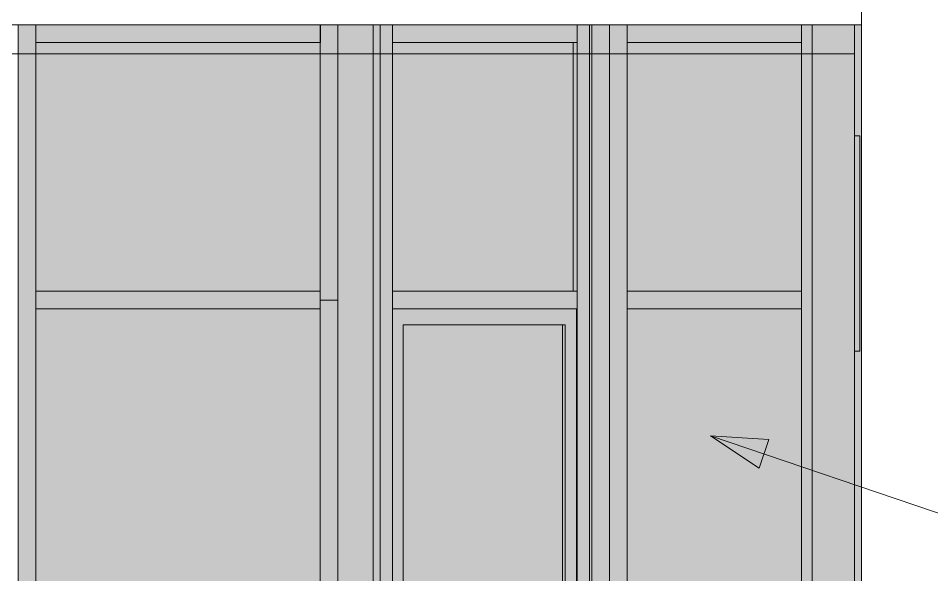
# Model space of a CAD drawing. Header units: inches. Extents: x -1460 to -268, y -77 to 274.
# Drawn here: x -1133.8 to -1004.3, y 42.1 to 120.9 of the extents above; entities that cross this region are included whole.
import ezdxf

# ---------------------------------------------------------------- set-up
doc = ezdxf.new("R2010")
doc.units = ezdxf.units.IN
doc.header["$MEASUREMENT"] = 0
for name, color, linetype, lineweight in [('A-DOOR', 31, 'Continuous', 18), ('A-DOOR-1', 31, 'Continuous', 9), ('A-DOOR-FRAM', 31, 'Continuous', 9), ('A-DOOR-FRAM-1', 31, 'Continuous', 18), ('A-DOOR-GLAZ', 31, 'Continuous', 9), ('A-DOOR-GLAZ-1', 31, 'Continuous', 18), ('A-GENM', 5, 'Continuous', 9), ('A-GLAZ', 151, 'Continuous', 18), ('A-GLAZ-1', 151, 'Continuous', 9), ('A-GLAZ-CURT', 52, 'Continuous', 9), ('A-GLAZ-CWMG', 51, 'Continuous', 9), ('A-WALL', 113, 'Continuous', 18), ('G-ANNO-TEXT', 231, 'Continuous', 9), ('I-WALL', 2, 'Continuous', 18), ('S-COLS', 52, 'Continuous', 9)]:
    doc.layers.add(name, color=color, linetype=linetype, lineweight=lineweight)

# ---------------------------------------------------------------- blocks, each defined once
blk = doc.blocks.new('Fixed with Trim - 50 X 26-763996-Elevation - North')
at = {"layer": 'A-GLAZ'}
blk.add_hatch(color=256, dxfattribs=at).paths.add_polyline_path([(-1015.24, 73.75), (-1014.49, 73.75), (-1014.49, 104.25), (-1015.24, 104.25), (-1015.24, 82.11)], flags=0)
at = {"layer": 'A-GLAZ-1'}
for p, q in [((-1015.24, 104.25), (-1014.49, 104.25)), ((-1014.49, 104.25), (-1014.49, 73.75)), ((-1015.24, 73.75), (-1014.49, 73.75))]:
    blk.add_line(p, q, dxfattribs=at)
blk = doc.blocks.new('System Panel - Glazed-761733-Elevation - North')
at = {"layer": 'A-GLAZ-CURT'}
blk.add_hatch(color=256, dxfattribs=at).paths.add_polyline_path([(-1090.99, 2.5), (-1090.99, 79.75), (-1131.32, 79.75), (-1131.32, 2.5)], flags=0)
blk = doc.blocks.new('System Panel - Glazed-762222-Elevation - North')
at = {"layer": 'A-GLAZ-CURT'}
blk.add_hatch(color=256, dxfattribs=at).paths.add_polyline_path([(-1090.99, 82.25), (-1090.99, 117.5), (-1131.32, 117.5), (-1131.32, 82.25)], flags=0)
blk = doc.blocks.new('Rectangular Mullion - 2_5_ x 5_ rectangular  Alum Dark-762224-Elevation - North')
at = {"layer": 'A-GLAZ-CWMG'}
blk.add_hatch(color=256, dxfattribs=at).paths.add_polyline_path([(-1088.49, 81), (-1088.49, 120), (-1090.99, 120), (-1090.99, 81), (-1090.13, 81)], flags=0)
for p, q in [((-1090.99, 81), (-1090.99, 120)), ((-1088.49, 81), (-1088.49, 120)), ((-1088.49, 81), (-1090.99, 81))]:
    blk.add_line(p, q, dxfattribs=at)
blk = doc.blocks.new('Rectangular Mullion - 2_5_ x 5_ rectangular  Alum Dark-761731-Elevation - North')
at = {"layer": 'A-GLAZ-CWMG'}
blk.add_hatch(color=256, dxfattribs=at).paths.add_polyline_path([(-1175.4, 0), (-1175.4, 81), (-1177.9, 81), (-1177.9, 0)], flags=0)
for p, q in [((-1177.9, 81), (-1177.9, 0)), ((-1175.4, 81), (-1175.4, 0))]:
    blk.add_line(p, q, dxfattribs=at)
blk = doc.blocks.new('Rectangular Mullion - 2_5_ x 5_ rectangular  Alum Dark-744686-Elevation - North')
at = {"layer": 'A-GLAZ-CWMG'}
blk.add_hatch(color=256, dxfattribs=at).paths.add_polyline_path([(-1090.99, 79.75), (-1090.99, 82.25), (-1131.32, 82.25), (-1131.32, 79.75)], flags=0)
for p, q in [((-1131.32, 79.75), (-1131.32, 82.25)), ((-1090.99, 82.25), (-1131.32, 82.25)), ((-1090.99, 82.25), (-1090.99, 79.75)), ((-1090.99, 79.75), (-1131.32, 79.75))]:
    blk.add_line(p, q, dxfattribs=at)
blk = doc.blocks.new('Rectangular Mullion - 2_5_ x 5_ rectangular  Alum Dark-744685-Elevation - North')
at = {"layer": 'A-GLAZ-CWMG'}
blk.add_hatch(color=256, dxfattribs=at).paths.add_polyline_path([(-1218.24, 117.5), (-1177.9, 117.5), (-1177.9, 120), (-1218.24, 120)], flags=0)
for p, q in [((-1218.24, 117.5), (-1218.24, 120)), ((-1177.9, 120), (-1177.9, 117.5)), ((-1177.9, 117.5), (-1218.24, 117.5))]:
    blk.add_line(p, q, dxfattribs=at)
blk = doc.blocks.new('Rectangular Mullion - 2_5_ x 5_ rectangular Alum Dark-761740-Elevation - North')
at = {"layer": 'A-GLAZ-CWMG'}
blk.add_hatch(color=256, dxfattribs=at).paths.add_polyline_path([(-1090.99, 0), (-1088.49, 0), (-1088.49, 81), (-1090.99, 81)], flags=0)
for p, q in [((-1090.99, 81), (-1088.49, 81)), ((-1090.99, 0), (-1090.99, 81)), ((-1088.49, 0), (-1088.49, 81))]:
    blk.add_line(p, q, dxfattribs=at)
blk = doc.blocks.new('Rectangular Mullion - 2_5_ x 5_ rectangular  Alum Dark-762221-Elevation - North')
at = {"layer": 'A-GLAZ-CWMG'}
blk.add_hatch(color=256, dxfattribs=at).paths.add_polyline_path([(-1175.4, 81), (-1175.4, 120), (-1177.9, 120), (-1177.9, 81)], flags=0)
for p, q in [((-1177.9, 120), (-1177.9, 81)), ((-1175.4, 120), (-1175.4, 81))]:
    blk.add_line(p, q, dxfattribs=at)
blk = doc.blocks.new('System Panel - Glazed-761745-Elevation - North')
at = {"layer": 'A-GLAZ-CURT'}
blk.add_hatch(color=256, dxfattribs=at).paths.add_polyline_path([(-1022.74, 2.5), (-1022.74, 79.75), (-1047.49, 79.75), (-1047.49, 2.5), (-1026.86, 2.5)], flags=0)
blk = doc.blocks.new('System Panel - Glazed-762358-Elevation - North')
at = {"layer": 'A-GLAZ-CURT'}
blk.add_hatch(color=256, dxfattribs=at).paths.add_polyline_path([(-1047.49, 82.25), (-1022.74, 82.25), (-1022.74, 117.5), (-1047.49, 117.5)], flags=0)
blk = doc.blocks.new('Rectangular Mullion - 2_5_ x 5_ rectangular  Alum Dark-762279-Elevation - North')
at = {"layer": 'A-GLAZ-CWMG'}
blk.add_hatch(color=256, dxfattribs=at).paths.add_polyline_path([(-1021.59, 81), (-1021.24, 81), (-1021.24, 120), (-1022.74, 120), (-1022.74, 81)], flags=0)
blk.add_line((-1022.74, 81), (-1022.74, 120), dxfattribs=at)
blk = doc.blocks.new('Rectangular Mullion - 2_5_ x 5_ rectangular  Alum Dark-745026-Elevation - North')
at = {"layer": 'A-GLAZ-CWMG'}
blk.add_hatch(color=256, dxfattribs=at).paths.add_polyline_path([(-1047.49, 117.5), (-1022.74, 117.5), (-1022.74, 120), (-1047.49, 120)], flags=0)
for p, q in [((-1047.49, 117.5), (-1047.49, 120)), ((-1022.74, 120), (-1022.74, 117.5)), ((-1022.74, 117.5), (-1047.49, 117.5))]:
    blk.add_line(p, q, dxfattribs=at)
blk = doc.blocks.new('Rectangular Mullion - 2_5_ x 5_ rectangular  Alum Dark-761738-Elevation - North')
at = {"layer": 'A-GLAZ-CWMG'}
blk.add_hatch(color=256, dxfattribs=at).paths.add_polyline_path([(-1218.24, 0), (-1218.24, 81), (-1220.74, 81), (-1220.74, 0)], flags=0)
for p, q in [((-1220.74, 81), (-1220.74, 0)), ((-1218.24, 81), (-1218.24, 0))]:
    blk.add_line(p, q, dxfattribs=at)
blk = doc.blocks.new('Rectangular Mullion - 2_5_ x 5_ rectangular  Alum Dark-745028-Elevation - North')
at = {"layer": 'A-GLAZ-CWMG'}
blk.add_hatch(color=256, dxfattribs=at).paths.add_polyline_path([(-1022.74, 79.75), (-1022.74, 82.25), (-1047.49, 82.25), (-1047.49, 79.75), (-1026.86, 79.75)], flags=0)
for p, q in [((-1047.49, 79.75), (-1047.49, 82.25)), ((-1022.74, 82.25), (-1047.49, 82.25)), ((-1022.74, 82.25), (-1022.74, 79.75)), ((-1022.74, 79.75), (-1047.49, 79.75))]:
    blk.add_line(p, q, dxfattribs=at)
blk = doc.blocks.new('Rectangular Mullion - 2_5_ x 5_ rectangular  Alum Dark-762225-Elevation - North')
at = {"layer": 'A-GLAZ-CWMG'}
blk.add_hatch(color=256, dxfattribs=at).paths.add_polyline_path([(-1218.24, 81), (-1218.24, 120), (-1220.74, 120), (-1220.74, 81)], flags=0)
for p, q in [((-1220.74, 120), (-1220.74, 81)), ((-1218.24, 120), (-1218.24, 81))]:
    blk.add_line(p, q, dxfattribs=at)
blk = doc.blocks.new('Rectangular Mullion - 2_5_ x 5_ rectangular  Alum Dark-761744-Elevation - North')
at = {"layer": 'A-GLAZ-CWMG'}
blk.add_hatch(color=256, dxfattribs=at).paths.add_polyline_path([(-1021.59, 0), (-1021.24, 0), (-1021.24, 81), (-1022.74, 81), (-1022.74, 0)], flags=0)
blk.add_line((-1022.74, 0), (-1022.74, 81), dxfattribs=at)
blk = doc.blocks.new('Generic Models 3 - Generic Models 3-708446-Elevation - North')
at = {"layer": 'A-GENM'}
for p, q in [((-1014.24, 120), (-1014.24, 132)), ((-1014.24, 120), (-1284.61, 120)), ((-1284.61, 115.88), (-1015.24, 115.88))]:
    blk.add_line(p, q, dxfattribs=at)
blk = doc.blocks.new('M_Door-Curtain-Wall-Single-Storefront R - M_Door-Curtain-Wall-Single-Storefront R-762535-Elevation - North')
at = {"layer": 'A-DOOR'}
for points in [[(-1079.95, 30), (-1079.25, 30), (-1079.25, 39), (-1079.95, 39)], [(-1078.34, 30), (-1078.19, 30), (-1078.19, 39), (-1079.25, 39), (-1079.25, 30), (-1078.52, 30)], [(-1078.19, 30), (-1076.95, 30), (-1076.95, 39), (-1078.19, 39)]]:
    blk.add_hatch(color=256, dxfattribs=at).paths.add_polyline_path(points, flags=0)
at = {"layer": 'A-DOOR-FRAM-1'}
h = blk.add_hatch(color=256, dxfattribs=at)
h.paths.add_polyline_path([(-1080.74, 0), (-1054.67, 0), (-1054.67, 79.75), (-1080.74, 79.74), (-1080.74, 0.01)], flags=0)
h.paths.add_polyline_path([(-1056.27, 2.25), (-1079.22, 2.25), (-1079.25, 30), (-1079.95, 30), (-1079.95, 39), (-1079.22, 39), (-1079.22, 77.5), (-1056.27, 77.5), (-1056.27, 2.87)], flags=0)
blk.add_hatch(color=256, dxfattribs=at).paths.add_polyline_path([(-1056.62, 2.25), (-1056.27, 2.25), (-1056.27, 77.5), (-1056.62, 77.5), (-1056.62, 2.75)], flags=0)
at = {"layer": 'A-DOOR-GLAZ-1'}
blk.add_hatch(color=256, dxfattribs=at).paths.add_polyline_path([(-1079.22, 2.25), (-1056.62, 2.25), (-1056.62, 77.5), (-1079.22, 77.5), (-1079.22, 39), (-1076.95, 39), (-1076.95, 30), (-1079.22, 30), (-1079.22, 2.87)], flags=0)
at = {"layer": 'A-DOOR-1'}
for p, q in [((-1079.95, 39), (-1079.25, 39)), ((-1079.95, 39), (-1079.95, 30)), ((-1079.25, 39), (-1078.19, 39)), ((-1078.19, 39), (-1076.95, 39)), ((-1076.95, 39), (-1076.95, 30)), ((-1079.25, 30), (-1079.95, 30)), ((-1078.19, 30), (-1079.25, 30)), ((-1076.95, 30), (-1078.19, 30))]:
    blk.add_line(p, q, dxfattribs=at)
at = {"layer": 'A-DOOR-FRAM'}
for p, q in [((-1054.67, 0), (-1054.67, 79.75)), ((-1079.22, 77.5), (-1056.27, 77.5)), ((-1079.22, 39), (-1079.22, 77.5)), ((-1056.27, 77.5), (-1056.27, 2.25)), ((-1079.22, 2.25), (-1079.22, 30)), ((-1056.27, 2.25), (-1079.22, 2.25))]:
    blk.add_line(p, q, dxfattribs=at)
at = {"layer": 'A-DOOR-GLAZ'}
blk.add_line((-1056.62, 2.25), (-1056.62, 77.5), dxfattribs=at)
blk = doc.blocks.new('System Panel - Glazed-762536-Elevation - North')
at = {"layer": 'A-GLAZ-CURT'}
blk.add_hatch(color=256, dxfattribs=at).paths.add_polyline_path([(-1055.11, 82.25), (-1055.11, 117.5), (-1080.74, 117.5), (-1080.74, 82.25)], flags=0)
blk.add_line((-1055.11, 82.25), (-1055.11, 117.5), dxfattribs=at)
blk = doc.blocks.new('Rectangular Mullion - 2_5_ x 5_ rectangular  Alum Dark-762537-Elevation - North')
at = {"layer": 'A-GLAZ-CWMG'}
blk.add_hatch(color=256, dxfattribs=at).paths.add_polyline_path([(-1082.51, 0), (-1080.74, 0), (-1080.74, 81), (-1082.51, 81), (-1082.51, 2.87)], flags=0)
for p, q in [((-1082.51, 81), (-1082.51, 0)), ((-1080.74, 0), (-1080.74, 81))]:
    blk.add_line(p, q, dxfattribs=at)
blk = doc.blocks.new('Rectangular Mullion - 2_5_ x 5_ rectangular  Alum Dark-762538-Elevation - North')
at = {"layer": 'A-GLAZ-CWMG'}
blk.add_hatch(color=256, dxfattribs=at).paths.add_polyline_path([(-1080.74, 81), (-1080.74, 120), (-1082.51, 120), (-1082.51, 81)], flags=0)
for p, q in [((-1082.51, 120), (-1082.51, 81)), ((-1080.74, 81), (-1080.74, 120))]:
    blk.add_line(p, q, dxfattribs=at)
blk = doc.blocks.new('Rectangular Mullion - 2_5_ x 5_ rectangular  Alum Dark-762539-Elevation - North')
at = {"layer": 'A-GLAZ-CWMG'}
for points in [[(-1052.81, 81), (-1052.81, 120), (-1054.58, 120), (-1054.58, 81)], [(-1054.58, 82.25), (-1054.58, 117.5), (-1055.11, 117.5), (-1055.11, 82.25)]]:
    blk.add_hatch(color=256, dxfattribs=at).paths.add_polyline_path(points, flags=0)
for p, q in [((-1054.58, 120), (-1054.58, 81)), ((-1052.81, 81), (-1052.81, 120))]:
    blk.add_line(p, q, dxfattribs=at)
blk = doc.blocks.new('Rectangular Mullion - 2_5_ x 5_ rectangular  Alum Dark-762540-Elevation - North')
at = {"layer": 'A-GLAZ-CWMG'}
for points in [[(-1052.81, 0), (-1052.81, 81), (-1054.58, 81), (-1054.58, 0)], [(-1054.67, 0), (-1054.58, 0), (-1054.58, 79.75), (-1054.67, 79.75), (-1054.67, 2.25)]]:
    blk.add_hatch(color=256, dxfattribs=at).paths.add_polyline_path(points, flags=0)
for p, q in [((-1054.58, 81), (-1054.58, 0)), ((-1052.81, 0), (-1052.81, 81))]:
    blk.add_line(p, q, dxfattribs=at)
blk = doc.blocks.new('HSS-Round Hollow Structural Section-Column - HSS6X0_250-745754-Elevation - North')
at = {"layer": 'S-COLS'}
for points in [[(-1019.87, 0), (-1018.24, 0), (-1018.24, 120), (-1021.24, 120), (-1021.24, 0), (-1020.36, 0)], [(-1018.24, 0), (-1015.24, 0), (-1015.24, 120), (-1018.24, 120), (-1018.24, 2.87)]]:
    blk.add_hatch(color=256, dxfattribs=at).paths.add_polyline_path(points, flags=0)
for p, q in [((-1021.24, 120), (-1021.24, 0)), ((-1015.24, 0), (-1015.24, 120))]:
    blk.add_line(p, q, dxfattribs=at)
blk = doc.blocks.new('Rectangular Mullion - 2_5_ x 5_ rectangular  Alum Dark-762515-Elevation - North')
at = {"layer": 'A-GLAZ-CWMG'}
blk.add_hatch(color=256, dxfattribs=at).paths.add_polyline_path([(-1080.74, 79.75), (-1054.58, 79.75), (-1054.58, 82.25), (-1080.74, 82.25)], flags=0)
for p, q in [((-1080.74, 79.75), (-1080.74, 82.25)), ((-1054.58, 82.25), (-1080.74, 82.25)), ((-1054.58, 82.25), (-1054.58, 79.75)), ((-1080.74, 79.75), (-1054.58, 79.75))]:
    blk.add_line(p, q, dxfattribs=at)
blk = doc.blocks.new('Rectangular Mullion - 2_5_ x 5_ rectangular  Alum Dark-762523-Elevation - North')
at = {"layer": 'A-GLAZ-CWMG'}
blk.add_hatch(color=256, dxfattribs=at).paths.add_polyline_path([(-1080.74, 117.5), (-1054.58, 117.5), (-1054.58, 120), (-1080.74, 120)], flags=0)
for p, q in [((-1080.74, 117.5), (-1080.74, 120)), ((-1054.58, 120), (-1054.58, 117.5)), ((-1080.74, 117.5), (-1054.58, 117.5))]:
    blk.add_line(p, q, dxfattribs=at)
blk = doc.blocks.new('Walls 3 - Walls 1-767673-Elevation - North')
at = {"layer": 'A-WALL'}
blk.add_hatch(color=256, dxfattribs=at).paths.add_polyline_path([(-1015.24, 0), (-1014.24, 0), (-1014.24, 120), (-1015.24, 120), (-1015.24, 104.25), (-1014.49, 104.25), (-1014.49, 73.75), (-1015.24, 73.75), (-1015.24, 2.87)], flags=0)
for q in [(-1014.24, 120), (-1014.74, 0)]:
    blk.add_line((-1014.24, 0), q, dxfattribs=at)

msp = doc.modelspace()

# ---------------------------------------------------------------- hatches: boundary and pattern name
at = {"layer": 'G-ANNO-TEXT'}
msp.add_hatch(color=256, dxfattribs=at).paths.add_polyline_path([(-1035.65, 61.77), (-1028.77, 57.17), (-1027.39, 61.23)], flags=0)
at = {"layer": 'I-WALL'}
h = msp.add_hatch(color=256, dxfattribs=at)
h.paths.add_polyline_path([(-1220.74, 0), (-1220.74, 120), (-1224.43, 120), (-1224.43, 0)], flags=0)
h.paths.add_polyline_path([(-1088.49, 0), (-1083.49, 0), (-1083.49, 120), (-1088.49, 120), (-1088.49, 2.87)], flags=0)
h = msp.add_hatch(color=256, dxfattribs=at)
h.paths.add_polyline_path([(-1082.51, 0), (-1082.51, 120), (-1083.49, 120), (-1083.49, 0)], flags=0)
h.paths.add_polyline_path([(-1052.81, 0), (-1052.49, 0), (-1052.49, 120), (-1052.81, 120), (-1052.81, 2.87)], flags=0)
msp.add_hatch(color=256, dxfattribs=at).paths.add_polyline_path([(-1049.99, 0), (-1049.99, 120), (-1052.49, 120), (-1052.49, 0)], flags=0)

# ---------------------------------------------------------------- linework, layer by layer
at = {"layer": 'G-ANNO-TEXT'}
for p, q in [((-1035.65, 61.77), (-1028.77, 57.17)), ((-1027.39, 61.23), (-1035.65, 61.77)), ((-1035.65, 61.77), (-996.48, 48.46)), ((-1028.77, 57.17), (-1027.39, 61.23))]:
    msp.add_line(p, q, dxfattribs=at)
at = {"layer": 'I-WALL'}
for p, q in [((-1088.49, 120), (-1088.49, 0)), ((-1083.49, 0), (-1083.49, 120)), ((-1082.51, 0), (-1082.51, 120)), ((-1052.81, 120), (-1052.81, 0)), ((-1052.49, 0), (-1052.49, 120)), ((-1049.99, 0), (-1049.99, 120))]:
    msp.add_line(p, q, dxfattribs=at)

# ---------------------------------------------------------------- block references
at = {"layer": 'A-DOOR'}
msp.add_blockref('M_Door-Curtain-Wall-Single-Storefront R - M_Door-Curtain-Wall-Single-Storefront R-762535-Elevation - North', (0, 0), dxfattribs=at)
at = {"layer": 'A-GENM'}
msp.add_blockref('Generic Models 3 - Generic Models 3-708446-Elevation - North', (0, 0), dxfattribs=at)
at = {"layer": 'A-GLAZ'}
msp.add_blockref('Fixed with Trim - 50 X 26-763996-Elevation - North', (0, 0), dxfattribs=at)
at = {"layer": 'A-GLAZ-CURT'}
for name in ['System Panel - Glazed-762222-Elevation - North', 'System Panel - Glazed-762536-Elevation - North', 'System Panel - Glazed-762358-Elevation - North', 'System Panel - Glazed-761733-Elevation - North', 'System Panel - Glazed-761745-Elevation - North']:
    msp.add_blockref(name, (0, 0), dxfattribs=at)
at = {"layer": 'A-GLAZ-CWMG'}
for name, p in [('Rectangular Mullion - 2_5_ x 5_ rectangular  Alum Dark-762221-Elevation - North', (44.08, 0)), ('Rectangular Mullion - 2_5_ x 5_ rectangular  Alum Dark-744685-Elevation - North', (86.92, 0)), ('Rectangular Mullion - 2_5_ x 5_ rectangular  Alum Dark-762224-Elevation - North', (0, 0)), ('Rectangular Mullion - 2_5_ x 5_ rectangular  Alum Dark-762538-Elevation - North', (0, 0)), ('Rectangular Mullion - 2_5_ x 5_ rectangular  Alum Dark-762523-Elevation - North', (0, 0)), ('Rectangular Mullion - 2_5_ x 5_ rectangular  Alum Dark-762539-Elevation - North', (0, 0)), ('Rectangular Mullion - 2_5_ x 5_ rectangular  Alum Dark-762225-Elevation - North', (170.75, 0)), ('Rectangular Mullion - 2_5_ x 5_ rectangular  Alum Dark-745026-Elevation - North', (0, 0)), ('Rectangular Mullion - 2_5_ x 5_ rectangular  Alum Dark-762279-Elevation - North', (0, 0)), ('Rectangular Mullion - 2_5_ x 5_ rectangular  Alum Dark-744686-Elevation - North', (0, 0)), ('Rectangular Mullion - 2_5_ x 5_ rectangular  Alum Dark-762515-Elevation - North', (0, 0)), ('Rectangular Mullion - 2_5_ x 5_ rectangular  Alum Dark-745028-Elevation - North', (0, 0)), ('Rectangular Mullion - 2_5_ x 5_ rectangular  Alum Dark-761731-Elevation - North', (44.08, 0)), ('Rectangular Mullion - 2_5_ x 5_ rectangular Alum Dark-761740-Elevation - North', (0, 0)), ('Rectangular Mullion - 2_5_ x 5_ rectangular  Alum Dark-762537-Elevation - North', (0, 0)), ('Rectangular Mullion - 2_5_ x 5_ rectangular  Alum Dark-762540-Elevation - North', (0, 0)), ('Rectangular Mullion - 2_5_ x 5_ rectangular  Alum Dark-761738-Elevation - North', (170.75, 0)), ('Rectangular Mullion - 2_5_ x 5_ rectangular  Alum Dark-761744-Elevation - North', (0, 0))]:
    msp.add_blockref(name, p, dxfattribs=at)
at = {"layer": 'A-WALL'}
msp.add_blockref('Walls 3 - Walls 1-767673-Elevation - North', (0, 0), dxfattribs=at)
at = {"layer": 'S-COLS'}
msp.add_blockref('HSS-Round Hollow Structural Section-Column - HSS6X0_250-745754-Elevation - North', (0, 0), dxfattribs=at)

doc.saveas('drawing.dxf')
